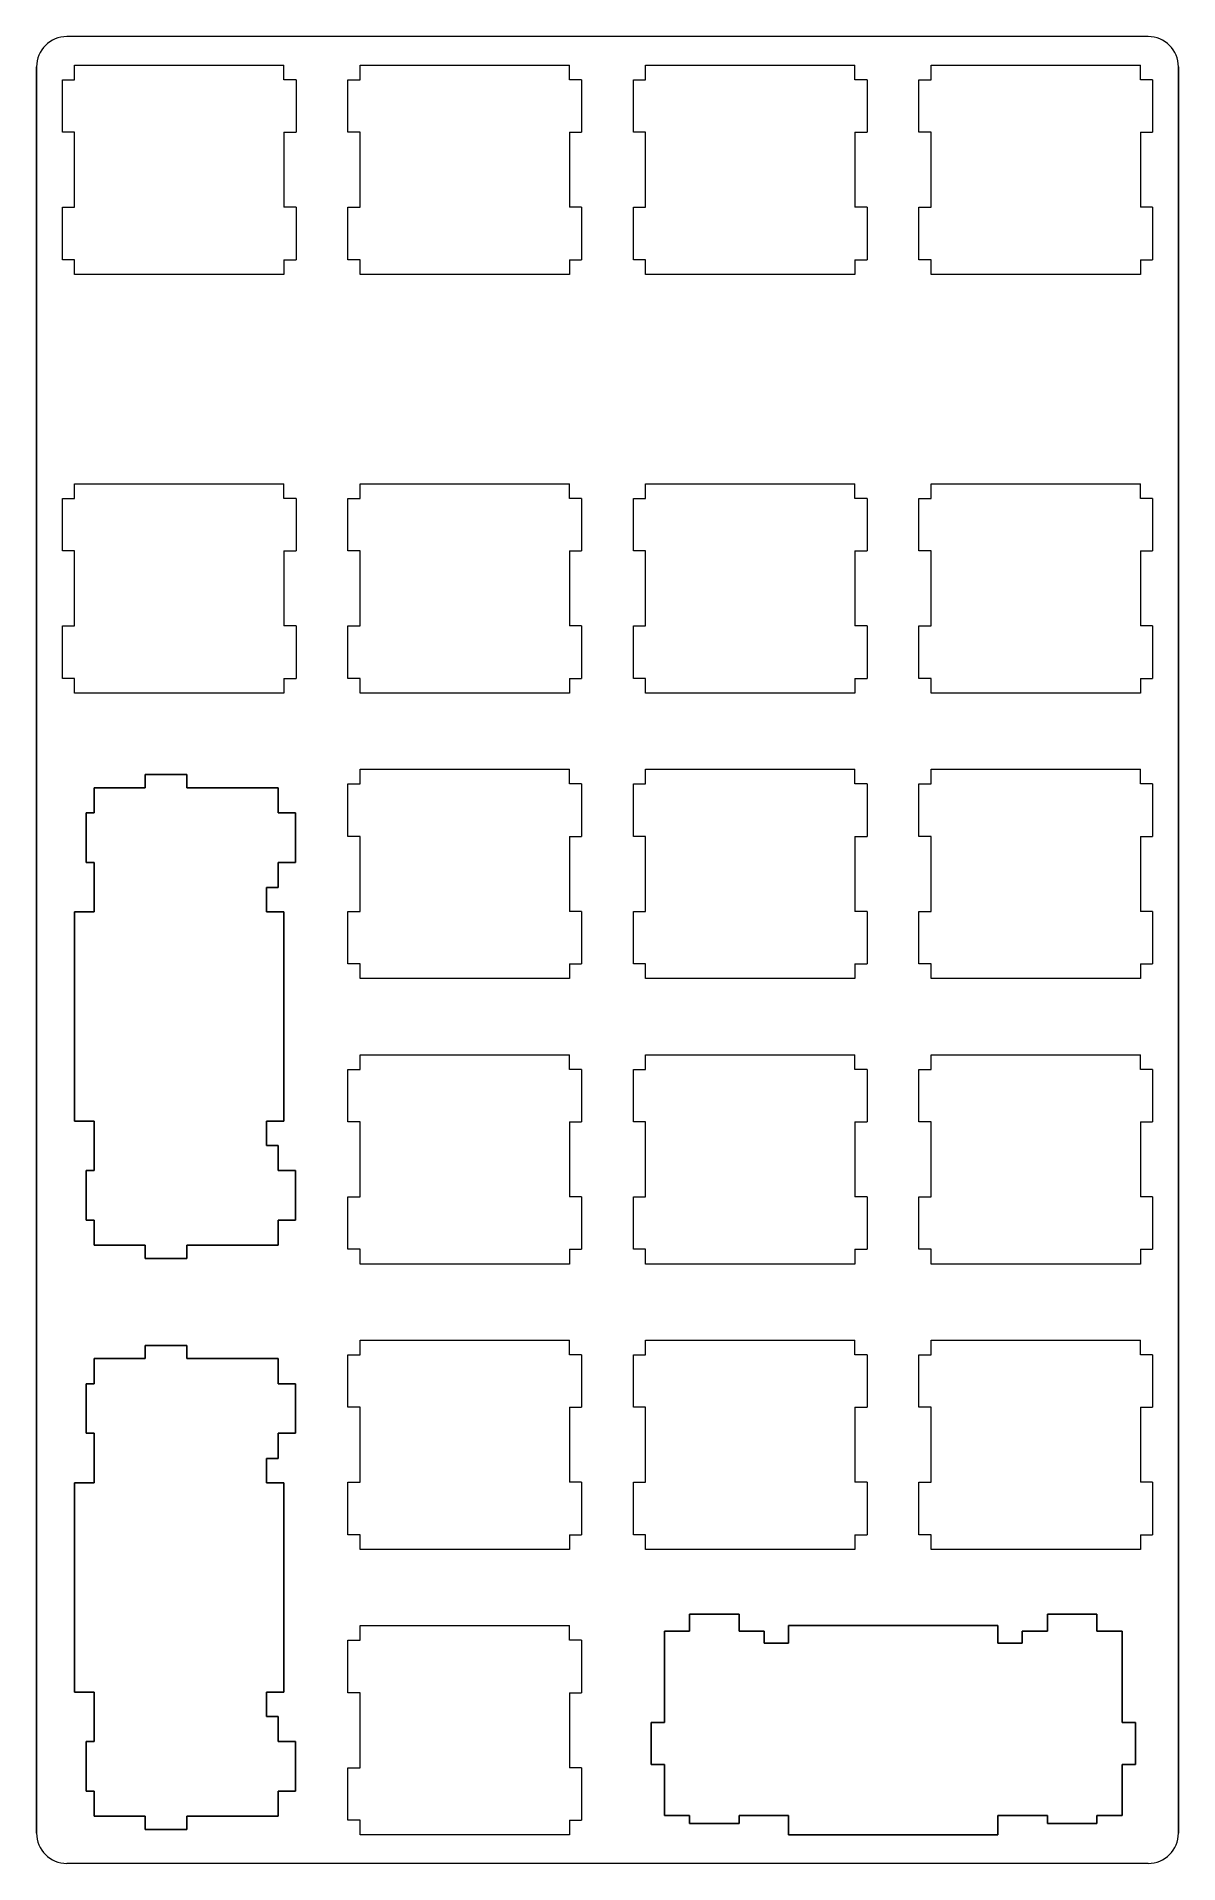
# Model space of a CAD drawing. Header units: inches. Extents: x 0.1 to 3.1, y 0.2 to 5.
import ezdxf

# ---------------------------------------------------------------- set-up
doc = ezdxf.new("R2010")
doc.units = ezdxf.units.IN
doc.header["$MEASUREMENT"] = 0
doc.layers.get('0').update_dxf_attribs({"lineweight": 0, "true_color": 0xffffff})
doc.layers.add('BLACK', color=1, linetype='Continuous', true_color=0xff0000)

msp = doc.modelspace()

# ---------------------------------------------------------------- linework, layer by layer
at = {"color": 7, "true_color": 0xffffff}
for p, q in [((3.02, 5), (0.18, 5)), ((0.2, 4.8864), (0.2, 4.925)), ((0.2, 4.925), (0.75, 4.925)), ((0.75, 4.8864), (0.75, 4.925)), ((0.95, 4.8864), (0.95, 4.925)), ((0.95, 4.925), (1.5, 4.925)), ((1.5, 4.8864), (1.5, 4.925)), ((1.7, 4.8864), (1.7, 4.925)), ((1.7, 4.925), (2.25, 4.925)), ((2.25, 4.8864), (2.25, 4.925)), ((2.45, 4.8864), (2.45, 4.925)), ((2.45, 4.925), (3, 4.925)), ((3, 4.8864), (3, 4.925)), ((0.168, 4.8864), (0.2, 4.8864)), ((0.168, 4.7486), (0.168, 4.8864)), ((0.782, 4.8864), (0.75, 4.8864)), ((0.782, 4.8864), (0.782, 4.7486)), ((0.918, 4.8864), (0.95, 4.8864)), ((0.918, 4.7486), (0.918, 4.8864)), ((1.532, 4.8864), (1.5, 4.8864)), ((1.532, 4.8864), (1.532, 4.7486)), ((1.668, 4.8864), (1.7, 4.8864)), ((1.668, 4.7486), (1.668, 4.8864)), ((2.282, 4.8864), (2.25, 4.8864)), ((2.282, 4.8864), (2.282, 4.7486)), ((2.418, 4.8864), (2.45, 4.8864)), ((2.418, 4.7486), (2.418, 4.8864)), ((3.032, 4.8864), (3, 4.8864)), ((3.032, 4.8864), (3.032, 4.7486)), ((0.2, 4.7486), (0.168, 4.7486)), ((0.2, 4.5514), (0.2, 4.7486)), ((0.75, 4.7486), (0.782, 4.7486)), ((0.75, 4.7486), (0.75, 4.5514)), ((0.95, 4.7486), (0.918, 4.7486)), ((0.95, 4.5514), (0.95, 4.7486)), ((1.5, 4.7486), (1.532, 4.7486)), ((1.5, 4.7486), (1.5, 4.5514)), ((1.7, 4.7486), (1.668, 4.7486)), ((1.7, 4.5514), (1.7, 4.7486)), ((2.25, 4.7486), (2.282, 4.7486)), ((2.25, 4.7486), (2.25, 4.5514)), ((2.45, 4.7486), (2.418, 4.7486)), ((2.45, 4.5514), (2.45, 4.7486)), ((3, 4.7486), (3.032, 4.7486)), ((3, 4.7486), (3, 4.5514)), ((0.168, 4.5514), (0.2, 4.5514)), ((0.168, 4.4136), (0.168, 4.5514)), ((0.782, 4.5514), (0.75, 4.5514)), ((0.782, 4.5514), (0.782, 4.4136)), ((0.918, 4.5514), (0.95, 4.5514)), ((0.918, 4.4136), (0.918, 4.5514)), ((1.532, 4.5514), (1.5, 4.5514)), ((1.532, 4.5514), (1.532, 4.4136)), ((1.668, 4.5514), (1.7, 4.5514)), ((1.668, 4.4136), (1.668, 4.5514)), ((2.282, 4.5514), (2.25, 4.5514)), ((2.282, 4.5514), (2.282, 4.4136)), ((2.418, 4.5514), (2.45, 4.5514)), ((2.418, 4.4136), (2.418, 4.5514)), ((3.032, 4.5514), (3, 4.5514)), ((3.032, 4.5514), (3.032, 4.4136)), ((0.2, 4.4136), (0.168, 4.4136)), ((0.2, 4.375), (0.2, 4.4136)), ((0.75, 4.375), (0.2, 4.375)), ((0.75, 4.4136), (0.75, 4.375)), ((0.75, 4.4136), (0.782, 4.4136)), ((0.95, 4.4136), (0.918, 4.4136)), ((0.95, 4.375), (0.95, 4.4136)), ((1.5, 4.375), (0.95, 4.375)), ((1.5, 4.4136), (1.5, 4.375)), ((1.5, 4.4136), (1.532, 4.4136)), ((1.7, 4.4136), (1.668, 4.4136)), ((1.7, 4.375), (1.7, 4.4136)), ((2.25, 4.375), (1.7, 4.375)), ((2.25, 4.4136), (2.25, 4.375)), ((2.25, 4.4136), (2.282, 4.4136)), ((2.45, 4.4136), (2.418, 4.4136)), ((2.45, 4.375), (2.45, 4.4136)), ((3, 4.375), (2.45, 4.375)), ((3, 4.4136), (3, 4.375)), ((3, 4.4136), (3.032, 4.4136)), ((0.2, 3.7864), (0.2, 3.825)), ((0.2, 3.825), (0.75, 3.825)), ((0.75, 3.7864), (0.75, 3.825)), ((0.95, 3.7864), (0.95, 3.825)), ((0.95, 3.825), (1.5, 3.825)), ((1.5, 3.7864), (1.5, 3.825)), ((1.7, 3.7864), (1.7, 3.825)), ((1.7, 3.825), (2.25, 3.825)), ((2.25, 3.7864), (2.25, 3.825)), ((2.45, 3.7864), (2.45, 3.825)), ((2.45, 3.825), (3, 3.825)), ((3, 3.7864), (3, 3.825)), ((0.168, 3.7864), (0.2, 3.7864)), ((0.168, 3.6486), (0.168, 3.7864)), ((0.782, 3.7864), (0.75, 3.7864)), ((0.782, 3.7864), (0.782, 3.6486)), ((0.918, 3.7864), (0.95, 3.7864)), ((0.918, 3.6486), (0.918, 3.7864)), ((1.532, 3.7864), (1.5, 3.7864)), ((1.532, 3.7864), (1.532, 3.6486)), ((1.668, 3.7864), (1.7, 3.7864)), ((1.668, 3.6486), (1.668, 3.7864)), ((2.282, 3.7864), (2.25, 3.7864)), ((2.282, 3.7864), (2.282, 3.6486)), ((2.418, 3.7864), (2.45, 3.7864)), ((2.418, 3.6486), (2.418, 3.7864)), ((3.032, 3.7864), (3, 3.7864)), ((3.032, 3.7864), (3.032, 3.6486)), ((0.2, 3.6486), (0.168, 3.6486)), ((0.2, 3.4514), (0.2, 3.6486)), ((0.75, 3.6486), (0.782, 3.6486)), ((0.75, 3.6486), (0.75, 3.4514)), ((0.95, 3.6486), (0.918, 3.6486)), ((0.95, 3.4514), (0.95, 3.6486)), ((1.5, 3.6486), (1.532, 3.6486)), ((1.5, 3.6486), (1.5, 3.4514)), ((1.7, 3.6486), (1.668, 3.6486)), ((1.7, 3.4514), (1.7, 3.6486)), ((2.25, 3.6486), (2.282, 3.6486)), ((2.25, 3.6486), (2.25, 3.4514)), ((2.45, 3.6486), (2.418, 3.6486)), ((2.45, 3.4514), (2.45, 3.6486)), ((3, 3.6486), (3.032, 3.6486)), ((3, 3.6486), (3, 3.4514)), ((0.168, 3.4514), (0.2, 3.4514)), ((0.168, 3.3136), (0.168, 3.4514)), ((0.782, 3.4514), (0.75, 3.4514)), ((0.782, 3.4514), (0.782, 3.3136)), ((0.918, 3.4514), (0.95, 3.4514)), ((0.918, 3.3136), (0.918, 3.4514)), ((1.532, 3.4514), (1.5, 3.4514)), ((1.532, 3.4514), (1.532, 3.3136)), ((1.668, 3.4514), (1.7, 3.4514)), ((1.668, 3.3136), (1.668, 3.4514)), ((2.282, 3.4514), (2.25, 3.4514)), ((2.282, 3.4514), (2.282, 3.3136)), ((2.418, 3.4514), (2.45, 3.4514)), ((2.418, 3.3136), (2.418, 3.4514)), ((3.032, 3.4514), (3, 3.4514)), ((3.032, 3.4514), (3.032, 3.3136)), ((0.2, 3.3136), (0.168, 3.3136)), ((0.2, 3.275), (0.2, 3.3136)), ((0.75, 3.3136), (0.75, 3.275)), ((0.75, 3.3136), (0.782, 3.3136)), ((0.95, 3.3136), (0.918, 3.3136)), ((0.95, 3.275), (0.95, 3.3136)), ((1.5, 3.3136), (1.5, 3.275)), ((1.5, 3.3136), (1.532, 3.3136)), ((1.7, 3.3136), (1.668, 3.3136)), ((1.7, 3.275), (1.7, 3.3136)), ((2.25, 3.3136), (2.25, 3.275)), ((2.25, 3.3136), (2.282, 3.3136)), ((2.45, 3.3136), (2.418, 3.3136)), ((2.45, 3.275), (2.45, 3.3136)), ((3, 3.3136), (3, 3.275)), ((3, 3.3136), (3.032, 3.3136)), ((0.75, 3.275), (0.2, 3.275)), ((1.5, 3.275), (0.95, 3.275)), ((2.25, 3.275), (1.7, 3.275)), ((3, 3.275), (2.45, 3.275)), ((0.95, 3.0364), (0.95, 3.075)), ((0.95, 3.075), (1.5, 3.075)), ((1.5, 3.0364), (1.5, 3.075)), ((1.7, 3.0364), (1.7, 3.075)), ((1.7, 3.075), (2.25, 3.075)), ((2.25, 3.0364), (2.25, 3.075)), ((2.45, 3.0364), (2.45, 3.075)), ((2.45, 3.075), (3, 3.075)), ((3, 3.0364), (3, 3.075)), ((0.918, 3.0364), (0.95, 3.0364)), ((0.918, 2.8986), (0.918, 3.0364)), ((1.532, 3.0364), (1.5, 3.0364)), ((1.532, 3.0364), (1.532, 2.8986)), ((1.668, 3.0364), (1.7, 3.0364)), ((1.668, 2.8986), (1.668, 3.0364)), ((2.282, 3.0364), (2.25, 3.0364)), ((2.282, 3.0364), (2.282, 2.8986)), ((2.418, 3.0364), (2.45, 3.0364)), ((2.418, 2.8986), (2.418, 3.0364)), ((3.032, 3.0364), (3, 3.0364)), ((3.032, 3.0364), (3.032, 2.8986)), ((0.95, 2.8986), (0.918, 2.8986)), ((0.95, 2.7014), (0.95, 2.8986)), ((1.5, 2.8986), (1.532, 2.8986)), ((1.5, 2.8986), (1.5, 2.7014)), ((1.7, 2.8986), (1.668, 2.8986)), ((1.7, 2.7014), (1.7, 2.8986)), ((2.25, 2.8986), (2.282, 2.8986)), ((2.25, 2.8986), (2.25, 2.7014)), ((2.45, 2.8986), (2.418, 2.8986)), ((2.45, 2.7014), (2.45, 2.8986)), ((3, 2.8986), (3.032, 2.8986)), ((3, 2.8986), (3, 2.7014)), ((0.918, 2.7014), (0.95, 2.7014)), ((0.918, 2.5636), (0.918, 2.7014)), ((1.532, 2.7014), (1.5, 2.7014)), ((1.532, 2.7014), (1.532, 2.5636)), ((1.668, 2.7014), (1.7, 2.7014)), ((1.668, 2.5636), (1.668, 2.7014)), ((2.282, 2.7014), (2.25, 2.7014)), ((2.282, 2.7014), (2.282, 2.5636)), ((2.418, 2.7014), (2.45, 2.7014)), ((2.418, 2.5636), (2.418, 2.7014)), ((3.032, 2.7014), (3, 2.7014)), ((3.032, 2.7014), (3.032, 2.5636)), ((0.95, 2.5636), (0.918, 2.5636)), ((0.95, 2.525), (0.95, 2.5636)), ((1.5, 2.5636), (1.5, 2.525)), ((1.5, 2.5636), (1.532, 2.5636)), ((1.7, 2.5636), (1.668, 2.5636)), ((1.7, 2.525), (1.7, 2.5636)), ((2.25, 2.5636), (2.25, 2.525)), ((2.25, 2.5636), (2.282, 2.5636)), ((2.45, 2.5636), (2.418, 2.5636)), ((2.45, 2.525), (2.45, 2.5636)), ((3, 2.5636), (3, 2.525)), ((3, 2.5636), (3.032, 2.5636)), ((1.5, 2.525), (0.95, 2.525)), ((2.25, 2.525), (1.7, 2.525)), ((3, 2.525), (2.45, 2.525)), ((0.95, 2.2864), (0.95, 2.325)), ((0.95, 2.325), (1.5, 2.325)), ((1.5, 2.2864), (1.5, 2.325)), ((1.7, 2.2864), (1.7, 2.325)), ((1.7, 2.325), (2.25, 2.325)), ((2.25, 2.2864), (2.25, 2.325)), ((2.45, 2.2864), (2.45, 2.325)), ((2.45, 2.325), (3, 2.325)), ((3, 2.2864), (3, 2.325)), ((0.918, 2.2864), (0.95, 2.2864)), ((0.918, 2.1486), (0.918, 2.2864)), ((1.532, 2.2864), (1.5, 2.2864)), ((1.532, 2.2864), (1.532, 2.1486)), ((1.668, 2.2864), (1.7, 2.2864)), ((1.668, 2.1486), (1.668, 2.2864)), ((2.282, 2.2864), (2.25, 2.2864)), ((2.282, 2.2864), (2.282, 2.1486)), ((2.418, 2.2864), (2.45, 2.2864)), ((2.418, 2.1486), (2.418, 2.2864)), ((3.032, 2.2864), (3, 2.2864)), ((3.032, 2.2864), (3.032, 2.1486)), ((0.95, 2.1486), (0.918, 2.1486)), ((0.95, 1.9514), (0.95, 2.1486)), ((1.5, 2.1486), (1.532, 2.1486)), ((1.5, 2.1486), (1.5, 1.9514)), ((1.7, 2.1486), (1.668, 2.1486)), ((1.7, 1.9514), (1.7, 2.1486)), ((2.25, 2.1486), (2.282, 2.1486)), ((2.25, 2.1486), (2.25, 1.9514)), ((2.45, 2.1486), (2.418, 2.1486)), ((2.45, 1.9514), (2.45, 2.1486)), ((3, 2.1486), (3.032, 2.1486)), ((3, 2.1486), (3, 1.9514)), ((0.918, 1.9514), (0.95, 1.9514)), ((0.918, 1.8136), (0.918, 1.9514)), ((1.532, 1.9514), (1.5, 1.9514)), ((1.532, 1.9514), (1.532, 1.8136)), ((1.668, 1.9514), (1.7, 1.9514)), ((1.668, 1.8136), (1.668, 1.9514)), ((2.282, 1.9514), (2.25, 1.9514)), ((2.282, 1.9514), (2.282, 1.8136)), ((2.418, 1.9514), (2.45, 1.9514)), ((2.418, 1.8136), (2.418, 1.9514)), ((3.032, 1.9514), (3, 1.9514)), ((3.032, 1.9514), (3.032, 1.8136)), ((0.95, 1.8136), (0.918, 1.8136)), ((0.95, 1.775), (0.95, 1.8136)), ((1.5, 1.8136), (1.5, 1.775)), ((1.5, 1.8136), (1.532, 1.8136)), ((1.7, 1.8136), (1.668, 1.8136)), ((1.7, 1.775), (1.7, 1.8136)), ((2.25, 1.8136), (2.25, 1.775)), ((2.25, 1.8136), (2.282, 1.8136)), ((2.45, 1.8136), (2.418, 1.8136)), ((2.45, 1.775), (2.45, 1.8136)), ((3, 1.8136), (3, 1.775)), ((3, 1.8136), (3.032, 1.8136)), ((1.5, 1.775), (0.95, 1.775)), ((2.25, 1.775), (1.7, 1.775)), ((3, 1.775), (2.45, 1.775)), ((0.918, 1.5364), (0.95, 1.5364)), ((0.918, 1.3986), (0.918, 1.5364)), ((0.95, 1.5364), (0.95, 1.575)), ((0.95, 1.575), (1.5, 1.575)), ((1.5, 1.5364), (1.5, 1.575)), ((1.532, 1.5364), (1.5, 1.5364)), ((1.532, 1.5364), (1.532, 1.3986)), ((1.668, 1.5364), (1.7, 1.5364)), ((1.668, 1.3986), (1.668, 1.5364)), ((1.7, 1.5364), (1.7, 1.575)), ((1.7, 1.575), (2.25, 1.575)), ((2.25, 1.5364), (2.25, 1.575)), ((2.282, 1.5364), (2.25, 1.5364)), ((2.282, 1.5364), (2.282, 1.3986)), ((2.418, 1.5364), (2.45, 1.5364)), ((2.418, 1.3986), (2.418, 1.5364)), ((2.45, 1.5364), (2.45, 1.575)), ((2.45, 1.575), (3, 1.575)), ((3, 1.5364), (3, 1.575)), ((3.032, 1.5364), (3, 1.5364)), ((3.032, 1.5364), (3.032, 1.3986)), ((0.95, 1.3986), (0.918, 1.3986)), ((0.95, 1.2014), (0.95, 1.3986)), ((1.5, 1.3986), (1.532, 1.3986)), ((1.5, 1.3986), (1.5, 1.2014)), ((1.7, 1.3986), (1.668, 1.3986)), ((1.7, 1.2014), (1.7, 1.3986)), ((2.25, 1.3986), (2.282, 1.3986)), ((2.25, 1.3986), (2.25, 1.2014)), ((2.45, 1.3986), (2.418, 1.3986)), ((2.45, 1.2014), (2.45, 1.3986)), ((3, 1.3986), (3.032, 1.3986)), ((3, 1.3986), (3, 1.2014)), ((0.918, 1.2014), (0.95, 1.2014)), ((0.918, 1.0636), (0.918, 1.2014)), ((1.532, 1.2014), (1.5, 1.2014)), ((1.532, 1.2014), (1.532, 1.0636)), ((1.668, 1.2014), (1.7, 1.2014)), ((1.668, 1.0636), (1.668, 1.2014)), ((2.282, 1.2014), (2.25, 1.2014)), ((2.282, 1.2014), (2.282, 1.0636)), ((2.418, 1.2014), (2.45, 1.2014)), ((2.418, 1.0636), (2.418, 1.2014)), ((3.032, 1.2014), (3, 1.2014)), ((3.032, 1.2014), (3.032, 1.0636)), ((0.95, 1.0636), (0.918, 1.0636)), ((0.95, 1.025), (0.95, 1.0636)), ((1.5, 1.0636), (1.5, 1.025)), ((1.5, 1.0636), (1.532, 1.0636)), ((1.7, 1.0636), (1.668, 1.0636)), ((1.7, 1.025), (1.7, 1.0636)), ((2.25, 1.0636), (2.25, 1.025)), ((2.25, 1.0636), (2.282, 1.0636)), ((2.45, 1.0636), (2.418, 1.0636)), ((2.45, 1.025), (2.45, 1.0636)), ((3, 1.0636), (3, 1.025)), ((3, 1.0636), (3.032, 1.0636)), ((1.5, 1.025), (0.95, 1.025)), ((2.25, 1.025), (1.7, 1.025)), ((3, 1.025), (2.45, 1.025)), ((0.95, 0.7864), (0.95, 0.825)), ((0.95, 0.825), (1.5, 0.825)), ((1.5, 0.7864), (1.5, 0.825)), ((0.918, 0.7864), (0.95, 0.7864)), ((0.918, 0.6486), (0.918, 0.7864)), ((1.532, 0.7864), (1.5, 0.7864)), ((1.532, 0.7864), (1.532, 0.6486)), ((0.95, 0.6486), (0.918, 0.6486)), ((0.95, 0.4514), (0.95, 0.6486)), ((1.5, 0.6486), (1.532, 0.6486)), ((1.5, 0.6486), (1.5, 0.4514)), ((0.918, 0.4514), (0.95, 0.4514)), ((0.918, 0.3136), (0.918, 0.4514)), ((1.532, 0.4514), (1.5, 0.4514)), ((1.532, 0.4514), (1.532, 0.3136)), ((0.95, 0.3136), (0.918, 0.3136)), ((0.95, 0.275), (0.95, 0.3136)), ((1.5, 0.3136), (1.5, 0.275)), ((1.5, 0.3136), (1.532, 0.3136)), ((1.5, 0.275), (0.95, 0.275)), ((3.02, 0.2), (0.18, 0.2))]:
    msp.add_line(p, q, dxfattribs=at)
for centre, start, end in [((0.18, 4.92), 90, 180), ((3.02, 4.92), 0, 90), ((0.18, 0.28), 180, 270), ((3.02, 0.28), 270, 0)]:
    msp.add_arc(centre, 0.08, start, end, dxfattribs=at)
at = {"layer": 'BLACK', "color": 7, "true_color": 0xffffff}
for p, q in [((0.1, 4.92), (0.1, 0.28)), ((3.1, 0.28), (3.1, 4.92)), ((0.251, 2.9603), (0.251, 3.0263)), ((0.251, 3.0263), (0.385, 3.0263)), ((0.385, 3.0263), (0.385, 3.0613)), ((0.385, 3.0613), (0.495, 3.0613)), ((0.495, 3.0613), (0.495, 3.0263)), ((0.495, 3.0263), (0.735, 3.0263)), ((0.735, 3.0263), (0.735, 2.9603)), ((0.23, 2.8303), (0.23, 2.9603)), ((0.23, 2.9603), (0.251, 2.9603)), ((0.735, 2.9603), (0.78, 2.9603)), ((0.78, 2.9603), (0.78, 2.8303)), ((0.251, 2.8303), (0.23, 2.8303)), ((0.251, 2.7003), (0.251, 2.8303)), ((0.78, 2.8303), (0.735, 2.8303)), ((0.735, 2.8303), (0.735, 2.7643)), ((0.735, 2.7643), (0.704, 2.7643)), ((0.704, 2.7643), (0.704, 2.7003)), ((0.2, 2.1503), (0.2, 2.7003)), ((0.2, 2.7003), (0.251, 2.7003)), ((0.704, 2.7003), (0.75, 2.7003)), ((0.75, 2.7003), (0.75, 2.1503)), ((0.251, 2.1503), (0.2, 2.1503)), ((0.251, 2.0203), (0.251, 2.1503)), ((0.75, 2.1503), (0.704, 2.1503)), ((0.704, 2.1503), (0.704, 2.0863)), ((0.704, 2.0863), (0.735, 2.0863)), ((0.735, 2.0863), (0.735, 2.0203)), ((0.23, 1.8903), (0.23, 2.0203)), ((0.23, 2.0203), (0.251, 2.0203)), ((0.735, 2.0203), (0.78, 2.0203)), ((0.78, 2.0203), (0.78, 1.8903)), ((0.251, 1.8903), (0.23, 1.8903)), ((0.251, 1.8243), (0.251, 1.8903)), ((0.78, 1.8903), (0.735, 1.8903)), ((0.735, 1.8903), (0.735, 1.8243)), ((0.385, 1.8243), (0.251, 1.8243)), ((0.385, 1.7893), (0.385, 1.8243)), ((0.735, 1.8243), (0.495, 1.8243)), ((0.495, 1.8243), (0.495, 1.7893)), ((0.495, 1.7893), (0.385, 1.7893)), ((0.385, 1.5263), (0.385, 1.5613)), ((0.385, 1.5613), (0.495, 1.5613)), ((0.495, 1.5613), (0.495, 1.5263)), ((0.251, 1.4603), (0.251, 1.5263)), ((0.251, 1.5263), (0.385, 1.5263)), ((0.495, 1.5263), (0.735, 1.5263)), ((0.735, 1.5263), (0.735, 1.4603)), ((0.23, 1.3303), (0.23, 1.4603)), ((0.23, 1.4603), (0.251, 1.4603)), ((0.735, 1.4603), (0.78, 1.4603)), ((0.78, 1.4603), (0.78, 1.3303)), ((0.251, 1.3303), (0.23, 1.3303)), ((0.251, 1.2003), (0.251, 1.3303)), ((0.78, 1.3303), (0.735, 1.3303)), ((0.735, 1.3303), (0.735, 1.2643)), ((0.735, 1.2643), (0.704, 1.2643)), ((0.704, 1.2643), (0.704, 1.2003)), ((0.2, 0.6503), (0.2, 1.2003)), ((0.2, 1.2003), (0.251, 1.2003)), ((0.704, 1.2003), (0.75, 1.2003)), ((0.75, 1.2003), (0.75, 0.6503)), ((1.8158, 0.81), (1.8158, 0.855)), ((1.8158, 0.855), (1.9458, 0.855)), ((1.9458, 0.855), (1.9458, 0.81)), ((2.0758, 0.779), (2.0758, 0.825)), ((2.0758, 0.825), (2.6258, 0.825)), ((2.6258, 0.825), (2.6258, 0.779)), ((2.7558, 0.81), (2.7558, 0.855)), ((2.7558, 0.855), (2.8858, 0.855)), ((2.8858, 0.855), (2.8858, 0.81)), ((1.7498, 0.57), (1.7498, 0.81)), ((1.7498, 0.81), (1.8158, 0.81)), ((1.9458, 0.81), (2.0118, 0.81)), ((2.0118, 0.81), (2.0118, 0.779)), ((2.0118, 0.779), (2.0758, 0.779)), ((2.6258, 0.779), (2.6898, 0.779)), ((2.6898, 0.779), (2.6898, 0.81)), ((2.6898, 0.81), (2.7558, 0.81)), ((2.8858, 0.81), (2.9518, 0.81)), ((2.9518, 0.81), (2.9518, 0.57)), ((0.251, 0.6503), (0.2, 0.6503)), ((0.251, 0.5203), (0.251, 0.6503)), ((0.75, 0.6503), (0.704, 0.6503)), ((0.704, 0.6503), (0.704, 0.5863)), ((0.704, 0.5863), (0.735, 0.5863)), ((0.735, 0.5863), (0.735, 0.5203)), ((1.7148, 0.46), (1.7148, 0.57)), ((1.7148, 0.57), (1.7498, 0.57)), ((2.9518, 0.57), (2.9868, 0.57)), ((2.9868, 0.57), (2.9868, 0.46)), ((0.23, 0.3903), (0.23, 0.5203)), ((0.23, 0.5203), (0.251, 0.5203)), ((0.735, 0.5203), (0.78, 0.5203)), ((0.78, 0.5203), (0.78, 0.3903)), ((1.7498, 0.46), (1.7148, 0.46)), ((1.7498, 0.326), (1.7498, 0.46)), ((2.9868, 0.46), (2.9518, 0.46)), ((2.9518, 0.46), (2.9518, 0.326)), ((0.251, 0.3903), (0.23, 0.3903)), ((0.251, 0.3243), (0.251, 0.3903)), ((0.78, 0.3903), (0.735, 0.3903)), ((0.735, 0.3903), (0.735, 0.3243)), ((0.385, 0.3243), (0.251, 0.3243)), ((0.385, 0.2893), (0.385, 0.3243)), ((0.495, 0.2893), (0.385, 0.2893)), ((0.735, 0.3243), (0.495, 0.3243)), ((0.495, 0.3243), (0.495, 0.2893)), ((1.8158, 0.326), (1.7498, 0.326)), ((1.8158, 0.305), (1.8158, 0.326)), ((1.9458, 0.305), (1.8158, 0.305)), ((2.0758, 0.326), (1.9458, 0.326)), ((1.9458, 0.326), (1.9458, 0.305)), ((2.0758, 0.275), (2.0758, 0.326)), ((2.7558, 0.326), (2.6258, 0.326)), ((2.6258, 0.326), (2.6258, 0.275)), ((2.7558, 0.305), (2.7558, 0.326)), ((2.8858, 0.305), (2.7558, 0.305)), ((2.9518, 0.326), (2.8858, 0.326)), ((2.8858, 0.326), (2.8858, 0.305)), ((2.6258, 0.275), (2.0758, 0.275))]:
    msp.add_line(p, q, dxfattribs=at)

doc.saveas('drawing.dxf')
